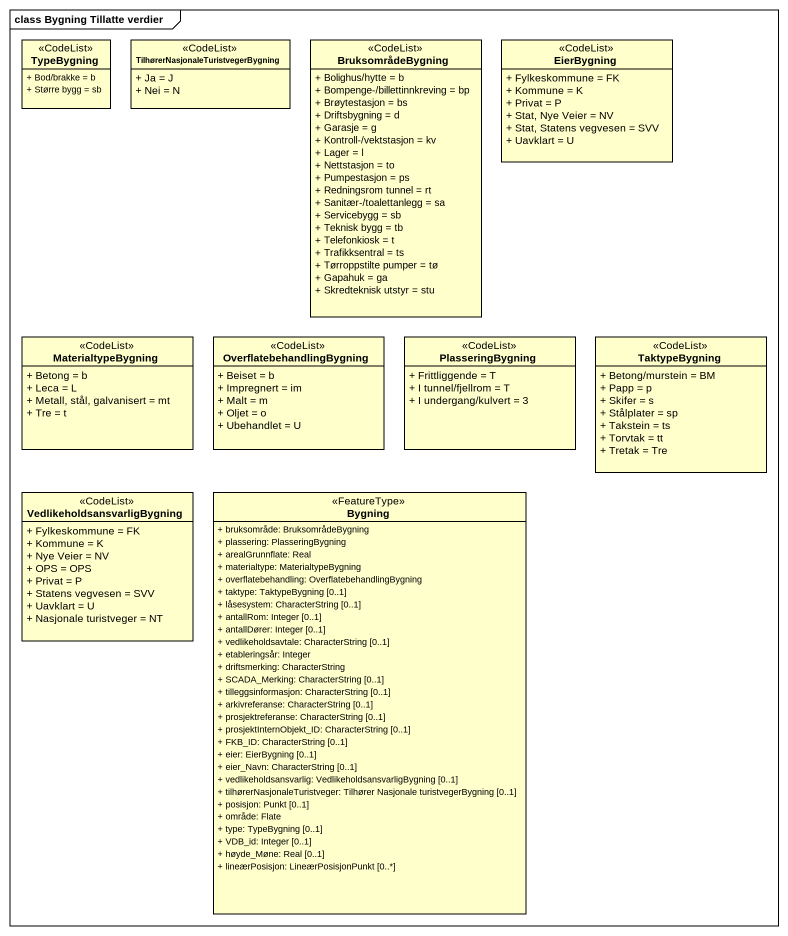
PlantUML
@startuml
mainframe class Bygning Tillatte verdier
hide circle
hide empty members
skinparam classAttributeIconSize 0
class TypeBygning <<CodeList>> {
  + Bod/brakke = b
  + Større bygg = sb
}
class "TilhørerNasjonaleTuristvegerBygning" as TilhørerNasjonaleTuristveger <<CodeList>> {
  + Ja = J
  + Nei = N
}
class BruksområdeBygning <<CodeList>> {
  + Bolighus/hytte = b
  + Bompenge-/billettinnkreving = bp
  + Brøytestasjon = bs
  + Driftsbygning = d
  + Garasje = g
  + Kontroll-/vektstasjon = kv
  + Lager = l
  + Nettstasjon = to
  + Pumpestasjon = ps
  + Redningsrom tunnel = rt
  + Sanitær-/toalettanlegg = sa
  + Servicebygg = sb
  + Teknisk bygg = tb
  + Telefonkiosk = t
  + Trafikksentral = ts
  + Tørroppstilte pumper = tø
  + Gapahuk = ga
  + Skredteknisk utstyr = stu
}
class EierBygning <<CodeList>> {
  + Fylkeskommune = FK
  + Kommune = K
  + Privat = P
  + Stat, Nye Veier = NV
  + Stat, Statens vegvesen = SVV
  + Uavklart = U
}
class MaterialtypeBygning <<CodeList>> {
  + Betong = b
  + Leca = L
  + Metall, stål, galvanisert = mt
  + Tre = t
}
class OverflatebehandlingBygning <<CodeList>> {
  + Beiset = b
  + Impregnert = im
  + Malt = m
  + Oljet = o
  + Ubehandlet = U
}
class PlasseringBygning <<CodeList>> {
  + Frittliggende = T
  + I tunnel/fjellrom = T
  + I undergang/kulvert = 3
}
class TaktypeBygning <<CodeList>> {
  + Betong/murstein = BM
  + Papp = p
  + Skifer = s
  + Stålplater = sp
  + Takstein = ts
  + Torvtak = tt
  + Tretak = Tre
}
class VedlikeholdsansvarligBygning <<CodeList>> {
  + Fylkeskommune = FK
  + Kommune = K
  + Nye Veier = NV
  + OPS = OPS
  + Privat = P
  + Statens vegvesen = SVV
  + Uavklart = U
  + Nasjonale turistveger = NT
}
class Bygning <<FeatureType>> {
  + bruksområde: BruksområdeBygning
  + plassering: PlasseringBygning
  + arealGrunnflate: Real
  + materialtype: MaterialtypeBygning
  + overflatebehandling: OverflatebehandlingBygning
  + taktype: TaktypeBygning [0..1]
  + låsesystem: CharacterString [0..1]
  + antallRom: Integer [0..1]
  + antallDører: Integer [0..1]
  + vedlikeholdsavtale: CharacterString [0..1]
  + etableringsår: Integer
  + driftsmerking: CharacterString
  + SCADA_Merking: CharacterString [0..1]
  + tilleggsinformasjon: CharacterString [0..1]
  + arkivreferanse: CharacterString [0..1]
  + prosjektreferanse: CharacterString [0..1]
  + prosjektInternObjekt_ID: CharacterString [0..1]
  + FKB_ID: CharacterString [0..1]
  + eier: EierBygning [0..1]
  + eier_Navn: CharacterString [0..1]
  + vedlikeholdsansvarlig: VedlikeholdsansvarligBygning [0..1]
  + tilhørerNasjonaleTuristveger: Tilhører Nasjonale turistvegerBygning [0..1]
  + posisjon: Punkt [0..1]
  + område: Flate
  + type: TypeBygning [0..1]
  + VDB_id: Integer [0..1]
  + høyde_Møne: Real [0..1]
  + lineærPosisjon: LineærPosisjonPunkt [0..*]
}
@enduml
